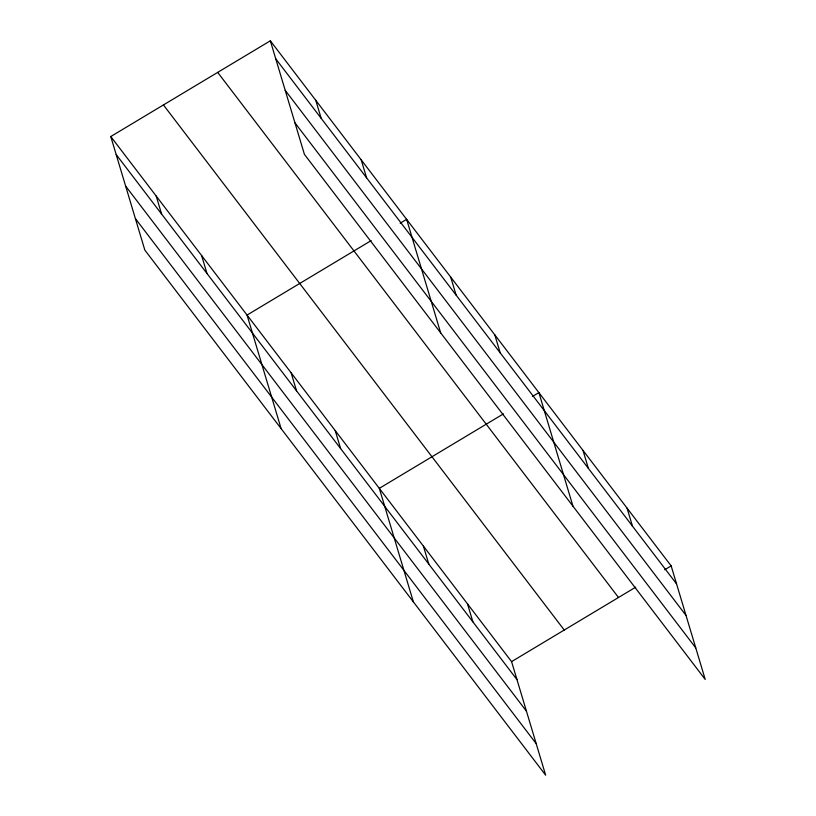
<?xml version="1.0" encoding="UTF-8"?>
<svg xmlns="http://www.w3.org/2000/svg" width="816" height="816" viewBox="0 0 816 816"><rect width="100%" height="100%" fill="white"/><g stroke="black" fill="none" stroke-linecap="round" stroke-linejoin="round"><path stroke-width="1.22" d="M110.772 136.537L511.581 661.633L545.659 775.2L144.84 250.104L110.772 136.537L270.341 40.8L671.16 565.896L705.228 679.463L304.419 154.367L270.341 40.8M371.158 240.608L247.044 315.068L281.122 428.635M400.177 223.196L406.623 219.331L440.691 332.897M503.421 413.885L379.318 488.345L413.386 601.922M532.44 396.484L538.886 392.608L572.965 506.185M511.581 661.633L635.695 587.173M664.714 569.762L671.16 565.896M275.747 58.813L676.556 583.899M285.212 90.341L686.021 615.437M294.953 122.839L695.773 647.924M217.688 72.389L618.497 597.485M163.435 104.948L564.244 630.034M116.178 154.55L516.987 679.636M125.633 186.079L526.442 711.175M135.385 218.576L536.194 743.662M627.065 508.133L632.471 526.147M582.981 450.371L588.377 468.384M494.802 334.856L500.198 352.859M450.707 277.093L456.113 295.096M361.192 159.824L366.598 177.827M467.497 603.871L472.892 621.884M315.772 100.307L321.178 118.32M423.402 546.108L428.808 564.121M335.223 430.593L340.629 448.596M291.139 372.83L296.534 390.833M201.623 255.561L207.019 273.564M156.193 196.044L161.599 214.057"/></g></svg>
